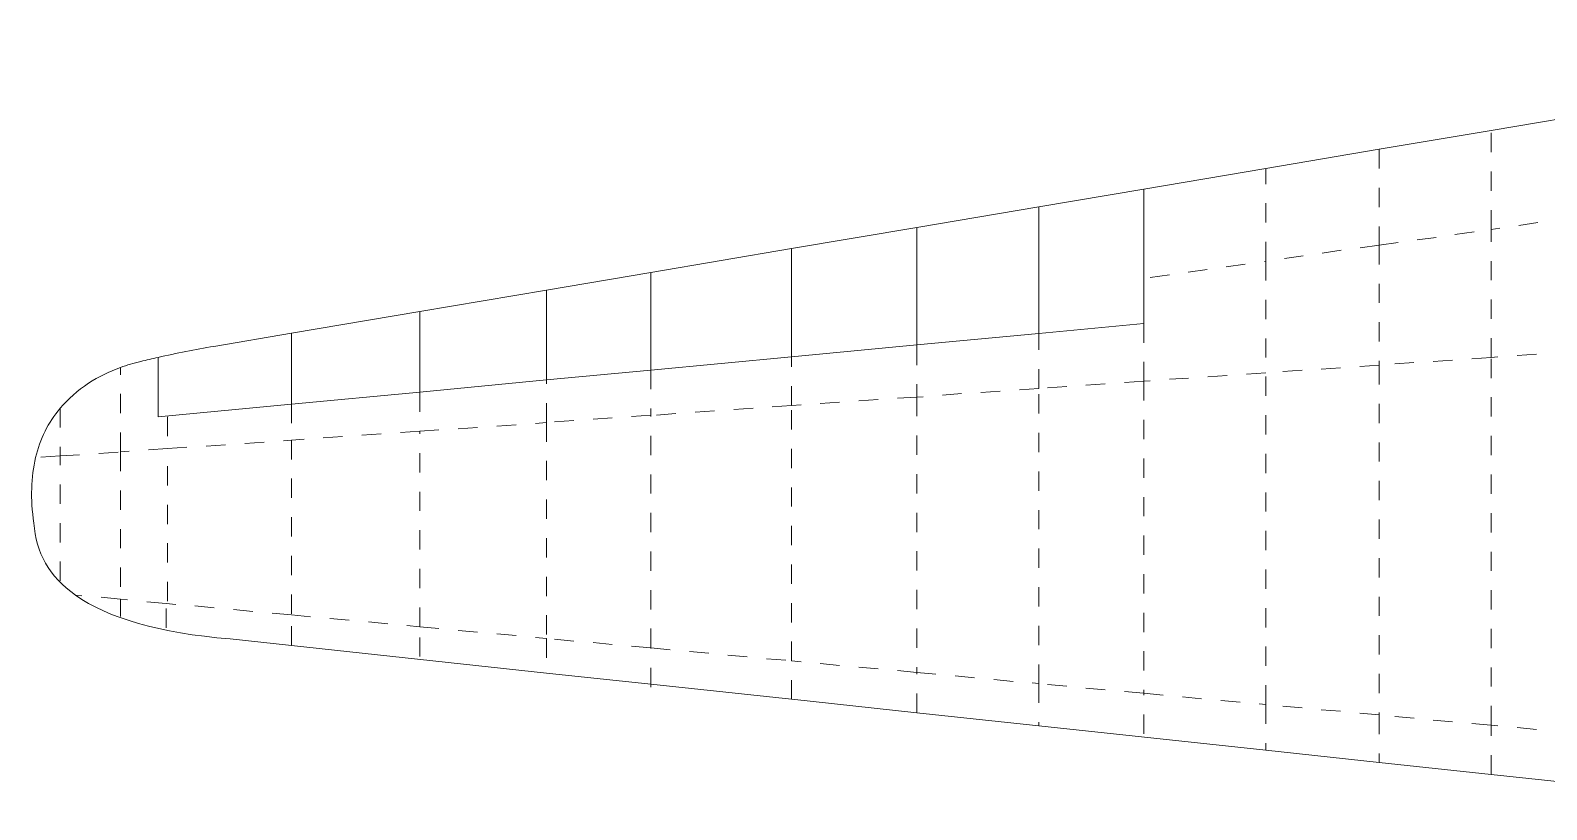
# Model space of a CAD drawing. Header units: millimetres. Extents: x 59 to 361, y 42 to 244.
# Drawn here: x 58.94 to 108.41, y 90.35 to 115.76 of the extents above; entities that cross this region are included whole.
import ezdxf

# ---------------------------------------------------------------- set-up
doc = ezdxf.new("R2010")
doc.units = ezdxf.units.MM
doc.header["$MEASUREMENT"] = 0
doc.layers.add('4-view', color=7, linetype='Continuous', lineweight=0)

msp = doc.modelspace()

# ---------------------------------------------------------------- linework, layer by layer
at = {"layer": '4-view', "color": 7, "lineweight": 18}
for p, q in [((106.599, 111.787), (106.599, 112.416)), ((102.947, 111.882), (102.947, 111.252)), ((99.247, 110.749), (99.247, 111.252)), ((106.599, 110.53), (106.599, 111.158)), ((95.269, 110.582), (91.842, 110.006)), ((102.947, 110.624), (102.947, 109.995)), ((91.842, 110.006), (87.859, 109.329)), ((91.842, 110.006), (91.842, 105.902)), ((99.247, 109.492), (99.247, 110.121)), ((106.599, 109.272), (106.599, 109.901)), ((102.947, 109.366), (102.947, 108.758)), ((108.119, 109.492), (107.501, 109.397)), ((87.859, 109.329), (83.777, 108.643)), ((87.859, 109.329), (87.859, 105.504)), ((99.247, 108.234), (99.247, 108.863)), ((102.947, 108.758), (103.565, 108.842)), ((104.184, 108.926), (104.802, 109.01)), ((105.42, 109.104), (106.044, 109.188)), ((106.883, 109.314), (106.599, 109.272)), ((106.599, 108.868), (106.599, 109.272)), ((83.777, 108.643), (79.186, 107.867)), ((83.777, 108.643), (83.777, 105.116)), ((100.473, 108.412), (99.855, 108.318)), ((101.71, 108.591), (101.092, 108.496)), ((102.947, 108.758), (102.328, 108.674)), ((102.947, 108.758), (102.947, 108.129)), ((79.186, 107.867), (75.785, 107.291)), ((79.186, 107.867), (79.186, 104.686)), ((96.721, 107.878), (97.339, 107.962)), ((97.958, 108.046), (98.576, 108.14)), ((99.205, 108.224), (99.247, 108.234)), ((99.247, 108.234), (99.247, 107.605)), ((106.599, 107.611), (106.599, 108.239)), ((95.479, 107.705), (96.102, 107.789)), ((102.947, 107.5), (102.947, 106.871)), ((75.785, 107.291), (71.645, 106.594)), ((75.785, 107.291), (75.785, 104.377)), ((99.247, 106.977), (99.247, 106.347)), ((106.599, 106.353), (106.599, 106.982)), ((71.645, 106.594), (67.458, 105.886)), ((71.645, 106.594), (71.645, 103.969)), ((67.458, 105.886), (67.458, 103.581)), ((95.269, 105.577), (95.269, 106.206)), ((102.947, 106.243), (102.947, 105.614)), ((83.777, 105.116), (87.859, 105.504)), ((87.859, 105.504), (87.859, 105.478)), ((87.859, 105.478), (87.859, 104.849)), ((99.247, 105.719), (99.247, 105.09)), ((106.599, 105.095), (106.599, 105.724)), ((83.777, 105.116), (83.777, 105.106)), ((83.777, 104.786), (83.777, 105.106)), ((95.269, 104.319), (95.269, 104.948)), ((102.947, 104.985), (102.947, 104.844)), ((104.084, 104.927), (103.46, 104.886)), ((105.342, 105.011), (104.713, 104.969)), ((106.599, 105.095), (105.971, 105.053)), ((106.819, 105.116), (106.599, 105.095)), ((106.599, 104.425), (106.599, 105.053)), ((108.077, 105.205), (107.448, 105.158)), ((61.882, 104.534), (61.882, 104.77)), ((91.842, 104.084), (91.842, 104.713)), ((96.732, 104.425), (96.102, 104.383)), ((97.989, 104.508), (97.36, 104.466)), ((99.247, 104.592), (98.618, 104.55)), ((99.247, 103.842), (99.247, 104.471)), ((100.431, 104.676), (99.803, 104.634)), ((101.689, 104.76), (101.06, 104.718)), ((102.947, 104.844), (102.318, 104.802)), ((102.947, 104.844), (102.947, 104.214)), ((61.882, 103.276), (61.882, 103.905)), ((71.645, 103.969), (71.645, 103.953)), ((71.645, 103.953), (71.645, 103.324)), ((83.777, 103.528), (83.777, 104.157)), ((87.859, 104.22), (87.859, 103.806)), ((89.326, 103.916), (88.698, 103.869)), ((90.584, 104), (89.955, 103.958)), ((91.842, 104.084), (91.213, 104.042)), ((91.842, 103.266), (91.842, 103.895)), ((92.754, 104.152), (92.125, 104.105)), ((94.012, 104.236), (93.383, 104.194)), ((95.269, 104.319), (94.64, 104.278)), ((95.474, 104.33), (95.269, 104.319)), ((95.269, 104.319), (95.269, 103.69)), ((59.917, 103.439), (59.917, 102.81)), ((75.785, 102.978), (75.785, 103.607)), ((79.186, 103.429), (79.186, 103.209)), ((82.519, 103.444), (81.89, 103.402)), ((83.777, 103.528), (83.148, 103.486)), ((84.086, 103.549), (83.777, 103.528)), ((85.343, 103.638), (84.715, 103.596)), ((86.601, 103.722), (85.973, 103.68)), ((87.859, 103.806), (87.23, 103.764)), ((88.069, 103.816), (87.859, 103.806)), ((87.859, 103.806), (87.859, 103.177)), ((102.947, 103.586), (102.947, 102.957)), ((106.599, 103.167), (106.599, 103.796)), ((63.422, 103.161), (63.422, 102.532)), ((74.16, 102.857), (74.789, 102.904)), ((75.418, 102.946), (75.785, 102.978)), ((75.785, 102.978), (75.785, 102.349)), ((76.671, 103.041), (76.042, 102.999)), ((77.928, 103.125), (77.299, 103.083)), ((79.186, 103.209), (78.557, 103.167)), ((79.186, 103.172), (79.186, 103.209)), ((80.004, 103.272), (79.375, 103.219)), ((81.261, 103.36), (80.633, 103.313)), ((83.777, 102.747), (83.777, 103.376)), ((95.269, 103.062), (95.269, 102.433)), ((99.247, 102.585), (99.247, 103.214)), ((61.882, 102.019), (61.882, 102.648)), ((67.872, 102.433), (67.458, 102.401)), ((69.129, 102.522), (68.5, 102.475)), ((70.387, 102.606), (69.758, 102.564)), ((71.645, 102.689), (71.016, 102.648)), ((71.645, 102.689), (72.274, 102.731)), ((71.645, 102.695), (71.645, 102.689)), ((71.645, 102.606), (71.645, 102.689)), ((72.903, 102.773), (73.532, 102.815)), ((79.186, 101.914), (79.186, 102.543)), ((87.859, 102.548), (87.859, 101.919)), ((91.842, 102.008), (91.842, 102.637)), ((106.599, 101.909), (106.599, 102.538)), ((59.917, 102.181), (59.917, 101.883)), ((59.917, 101.883), (60.545, 101.925)), ((61.174, 101.966), (61.803, 102.008)), ((62.165, 102.04), (61.882, 102.019)), ((61.882, 102.019), (61.882, 101.39)), ((63.422, 102.124), (62.794, 102.082)), ((63.422, 102.124), (64.051, 102.166)), ((64.68, 102.208), (65.309, 102.249)), ((65.938, 102.291), (66.567, 102.339)), ((67.196, 102.381), (67.458, 102.401)), ((67.458, 102.401), (67.458, 101.773)), ((71.645, 101.348), (71.645, 101.977)), ((83.777, 101.489), (83.777, 102.118)), ((99.247, 101.327), (99.247, 101.956)), ((102.947, 102.328), (102.947, 101.699)), ((59.917, 101.883), (59.288, 101.841)), ((59.917, 101.584), (59.917, 101.883)), ((63.422, 100.924), (63.422, 101.552)), ((75.785, 101.72), (75.785, 101.091)), ((95.269, 101.804), (95.269, 101.175)), ((59.917, 100.326), (59.917, 100.955)), ((67.458, 101.144), (67.458, 100.515)), ((79.186, 100.656), (79.186, 101.285)), ((87.859, 101.29), (87.859, 100.662)), ((91.842, 100.751), (91.842, 101.379)), ((102.947, 101.07), (102.947, 100.441)), ((106.599, 100.651), (106.599, 101.28)), ((61.882, 100.761), (61.882, 100.132)), ((71.645, 100.09), (71.645, 100.719)), ((75.785, 100.462), (75.785, 99.833)), ((83.777, 100.232), (83.777, 100.861)), ((95.269, 100.546), (95.269, 99.917)), ((99.247, 100.069), (99.247, 100.698)), ((63.422, 99.666), (63.422, 100.295)), ((79.186, 99.399), (79.186, 100.028)), ((87.859, 100.032), (87.859, 99.404)), ((91.842, 99.493), (91.842, 100.121)), ((106.599, 99.393), (106.599, 100.022)), ((59.917, 99.068), (59.917, 99.697)), ((61.882, 99.503), (61.882, 98.875)), ((67.458, 99.886), (67.458, 99.257)), ((71.645, 98.833), (71.645, 99.461)), ((83.777, 98.974), (83.777, 99.603)), ((99.247, 98.812), (99.247, 99.441)), ((102.947, 99.813), (102.947, 99.184)), ((63.422, 98.408), (63.422, 99.037)), ((75.785, 99.205), (75.785, 98.576)), ((95.269, 99.289), (95.269, 98.66)), ((67.458, 98.628), (67.458, 98)), ((79.186, 98.141), (79.186, 98.77)), ((87.859, 98.775), (87.859, 98.146)), ((91.842, 98.235), (91.842, 98.864)), ((102.947, 98.555), (102.947, 97.926)), ((106.599, 98.136), (106.599, 98.764)), ((59.917, 97.811), (59.917, 98.44)), ((61.882, 98.246), (61.882, 97.617)), ((71.645, 97.575), (71.645, 98.204)), ((83.777, 97.716), (83.777, 98.345)), ((95.269, 98.031), (95.269, 97.402)), ((99.247, 97.554), (99.247, 98.183)), ((63.422, 97.15), (63.422, 97.779)), ((75.785, 97.947), (75.785, 97.318)), ((79.186, 96.883), (79.186, 97.512)), ((87.859, 97.518), (87.859, 96.888)), ((91.842, 96.977), (91.842, 97.606)), ((106.599, 96.878), (106.599, 97.507)), ((60.624, 97.328), (60.414, 97.349)), ((61.882, 97.213), (61.253, 97.276)), ((61.882, 96.653), (61.882, 97.213)), ((62.112, 97.192), (61.882, 97.213)), ((63.37, 97.077), (62.741, 97.13)), ((63.684, 97.046), (63.37, 97.077)), ((64.942, 96.93), (64.313, 96.993)), ((67.458, 97.371), (67.458, 96.741)), ((83.777, 96.459), (83.777, 97.088)), ((102.947, 97.297), (102.947, 96.668)), ((63.37, 96.286), (63.37, 96.915)), ((66.2, 96.815), (65.571, 96.878)), ((67.458, 96.7), (66.829, 96.762)), ((67.458, 96.7), (68.087, 96.642)), ((68.715, 96.59), (69.344, 96.527)), ((69.973, 96.474), (70.602, 96.411)), ((71.645, 96.317), (71.645, 96.946)), ((75.785, 96.689), (75.785, 96.061)), ((95.269, 96.773), (95.269, 96.144)), ((99.247, 96.296), (99.247, 96.925)), ((67.458, 95.704), (67.458, 96.333)), ((71.226, 96.359), (71.645, 96.317)), ((71.645, 96.317), (72.274, 96.26)), ((72.903, 96.196), (73.532, 96.144)), ((74.16, 96.081), (74.789, 96.029)), ((79.186, 95.625), (79.186, 96.254)), ((87.859, 96.26), (87.859, 95.631)), ((91.842, 95.72), (91.842, 96.349)), ((102.947, 96.039), (102.947, 95.411)), ((106.599, 95.62), (106.599, 96.249)), ((71.645, 95.342), (71.645, 95.971)), ((75.418, 95.966), (75.785, 95.935)), ((75.785, 95.935), (75.785, 95.306)), ((76.671, 95.85), (76.047, 95.914)), ((77.928, 95.735), (77.299, 95.798)), ((79.186, 95.625), (78.557, 95.683)), ((79.186, 95.605), (79.186, 95.625)), ((79.186, 95.625), (79.815, 95.568)), ((80.444, 95.505), (81.073, 95.452)), ((83.777, 95.201), (83.777, 95.83)), ((95.269, 95.515), (95.269, 94.886)), ((99.247, 95.038), (99.247, 95.667)), ((81.702, 95.39), (82.33, 95.337)), ((82.959, 95.274), (83.588, 95.222)), ((84.091, 95.169), (83.777, 95.201)), ((85.343, 95.054), (84.715, 95.117)), ((86.601, 94.939), (85.973, 95.002)), ((87.859, 95.002), (87.859, 94.829)), ((91.842, 94.462), (91.842, 95.091)), ((106.599, 94.363), (106.599, 94.991)), ((87.859, 94.829), (87.23, 94.886)), ((87.859, 94.771), (87.859, 94.829)), ((87.859, 94.829), (88.488, 94.766)), ((89.117, 94.713), (89.746, 94.651)), ((90.375, 94.598), (91.003, 94.535)), ((102.947, 94.781), (102.947, 94.153)), ((87.859, 93.513), (87.859, 94.142)), ((91.632, 94.483), (91.842, 94.462)), ((91.842, 94.462), (91.842, 93.833)), ((92.754, 94.378), (92.125, 94.43)), ((94.012, 94.263), (93.383, 94.315)), ((95.269, 94.148), (94.64, 94.2)), ((95.269, 94.257), (95.269, 94.148)), ((95.269, 94.085), (95.269, 94.148)), ((95.269, 94.148), (95.898, 94.085)), ((96.527, 94.032), (97.156, 93.969)), ((99.247, 93.781), (99.247, 94.409)), ((97.785, 93.917), (98.414, 93.854)), ((99.037, 93.802), (99.247, 93.781)), ((99.247, 93.781), (99.247, 93.152)), ((100.431, 93.676), (99.803, 93.728)), ((101.689, 93.561), (101.06, 93.613)), ((102.947, 93.524), (102.947, 93.44)), ((106.599, 93.105), (106.599, 93.733)), ((91.842, 93.204), (91.842, 93.083)), ((95.269, 92.827), (95.269, 93.456)), ((102.947, 93.44), (102.318, 93.497)), ((102.947, 93.44), (102.947, 92.811)), ((104.089, 93.336), (103.46, 93.388)), ((105.342, 93.22), (104.713, 93.272)), ((106.599, 93.105), (105.971, 93.157)), ((106.819, 93.083), (106.599, 93.105)), ((106.599, 92.759), (106.599, 93.105)), ((108.077, 92.968), (107.448, 93.031)), ((99.247, 92.523), (99.247, 92.292)), ((102.947, 92.182), (102.947, 91.894)), ((106.599, 91.501), (106.599, 92.13))]:
    msp.add_line(p, q, dxfattribs=at)
for points in [[(125.916, 115.76), (123.689, 115.382), (117.725, 114.376), (114.848, 113.889), (110.593, 113.171), (106.599, 112.494), (102.947, 111.882), (99.247, 111.252), (95.269, 110.582)], [(95.269, 110.582), (95.269, 106.206), (91.842, 105.881), (87.859, 105.504)], [(91.842, 105.341), (91.842, 105.881), (91.842, 105.902)], [(71.645, 103.969), (67.458, 103.57), (63.108, 103.161), (63.108, 105.095)], [(83.777, 105.116), (79.186, 104.681), (75.785, 104.361), (71.645, 103.969)], [(79.186, 104.686), (79.186, 104.681), (79.186, 104.057)], [(75.785, 104.236), (75.785, 104.361), (75.785, 104.377)], [(67.458, 103.581), (67.458, 103.57), (67.458, 102.952)], [(79.186, 94.347), (79.186, 94.446), (79.186, 94.976)], [(83.782, 93.954), (83.777, 93.954), (83.777, 94.572)], [(117.311, 90.353), (114.848, 90.615), (110.593, 91.071), (106.599, 91.501), (102.947, 91.894), (99.247, 92.292), (91.842, 93.083), (87.859, 93.513), (83.782, 93.954)]]:
    msp.add_lwpolyline(points, dxfattribs=at)
for points, knots in [([(67.458, 105.886), (67.458, 105.886), (64.932, 105.456), (64.932, 105.456), (64.319, 105.357), (63.711, 105.237), (63.108, 105.095)], [0, 0, 0, 0, 1, 1, 1, 2, 2, 2, 2]), ([(63.108, 105.095), (62.919, 105.053), (62.731, 105.011), (62.542, 104.964), (62.316, 104.912), (62.096, 104.849), (61.882, 104.77), (61.52, 104.639), (61.169, 104.466), (60.839, 104.257), (60.477, 104.015), (60.173, 103.743), (59.917, 103.439), (59.523, 102.973), (59.256, 102.438), (59.115, 101.83), (58.963, 101.196), (58.942, 100.489), (59.057, 99.697), (59.115, 98.738), (59.565, 97.952), (60.414, 97.349), (61.473, 96.59), (63.155, 96.113), (65.456, 95.919), (65.456, 95.919), (67.458, 95.704), (67.458, 95.704), (67.458, 95.704), (75.785, 94.808), (75.785, 94.808), (75.785, 94.808), (79.186, 94.446), (79.186, 94.446), (79.186, 94.446), (83.777, 93.954), (83.777, 93.954)], [0, 0, 0, 0, 1, 1, 1, 2, 2, 2, 3, 3, 3, 4, 4, 4, 5, 5, 5, 6, 6, 6, 7, 7, 7, 8, 8, 8, 9, 9, 9, 10, 10, 10, 11, 11, 11, 12, 12, 12, 12])]:
    msp.add_open_spline(points, degree=3, knots=knots, dxfattribs=at)

doc.saveas('drawing.dxf')
